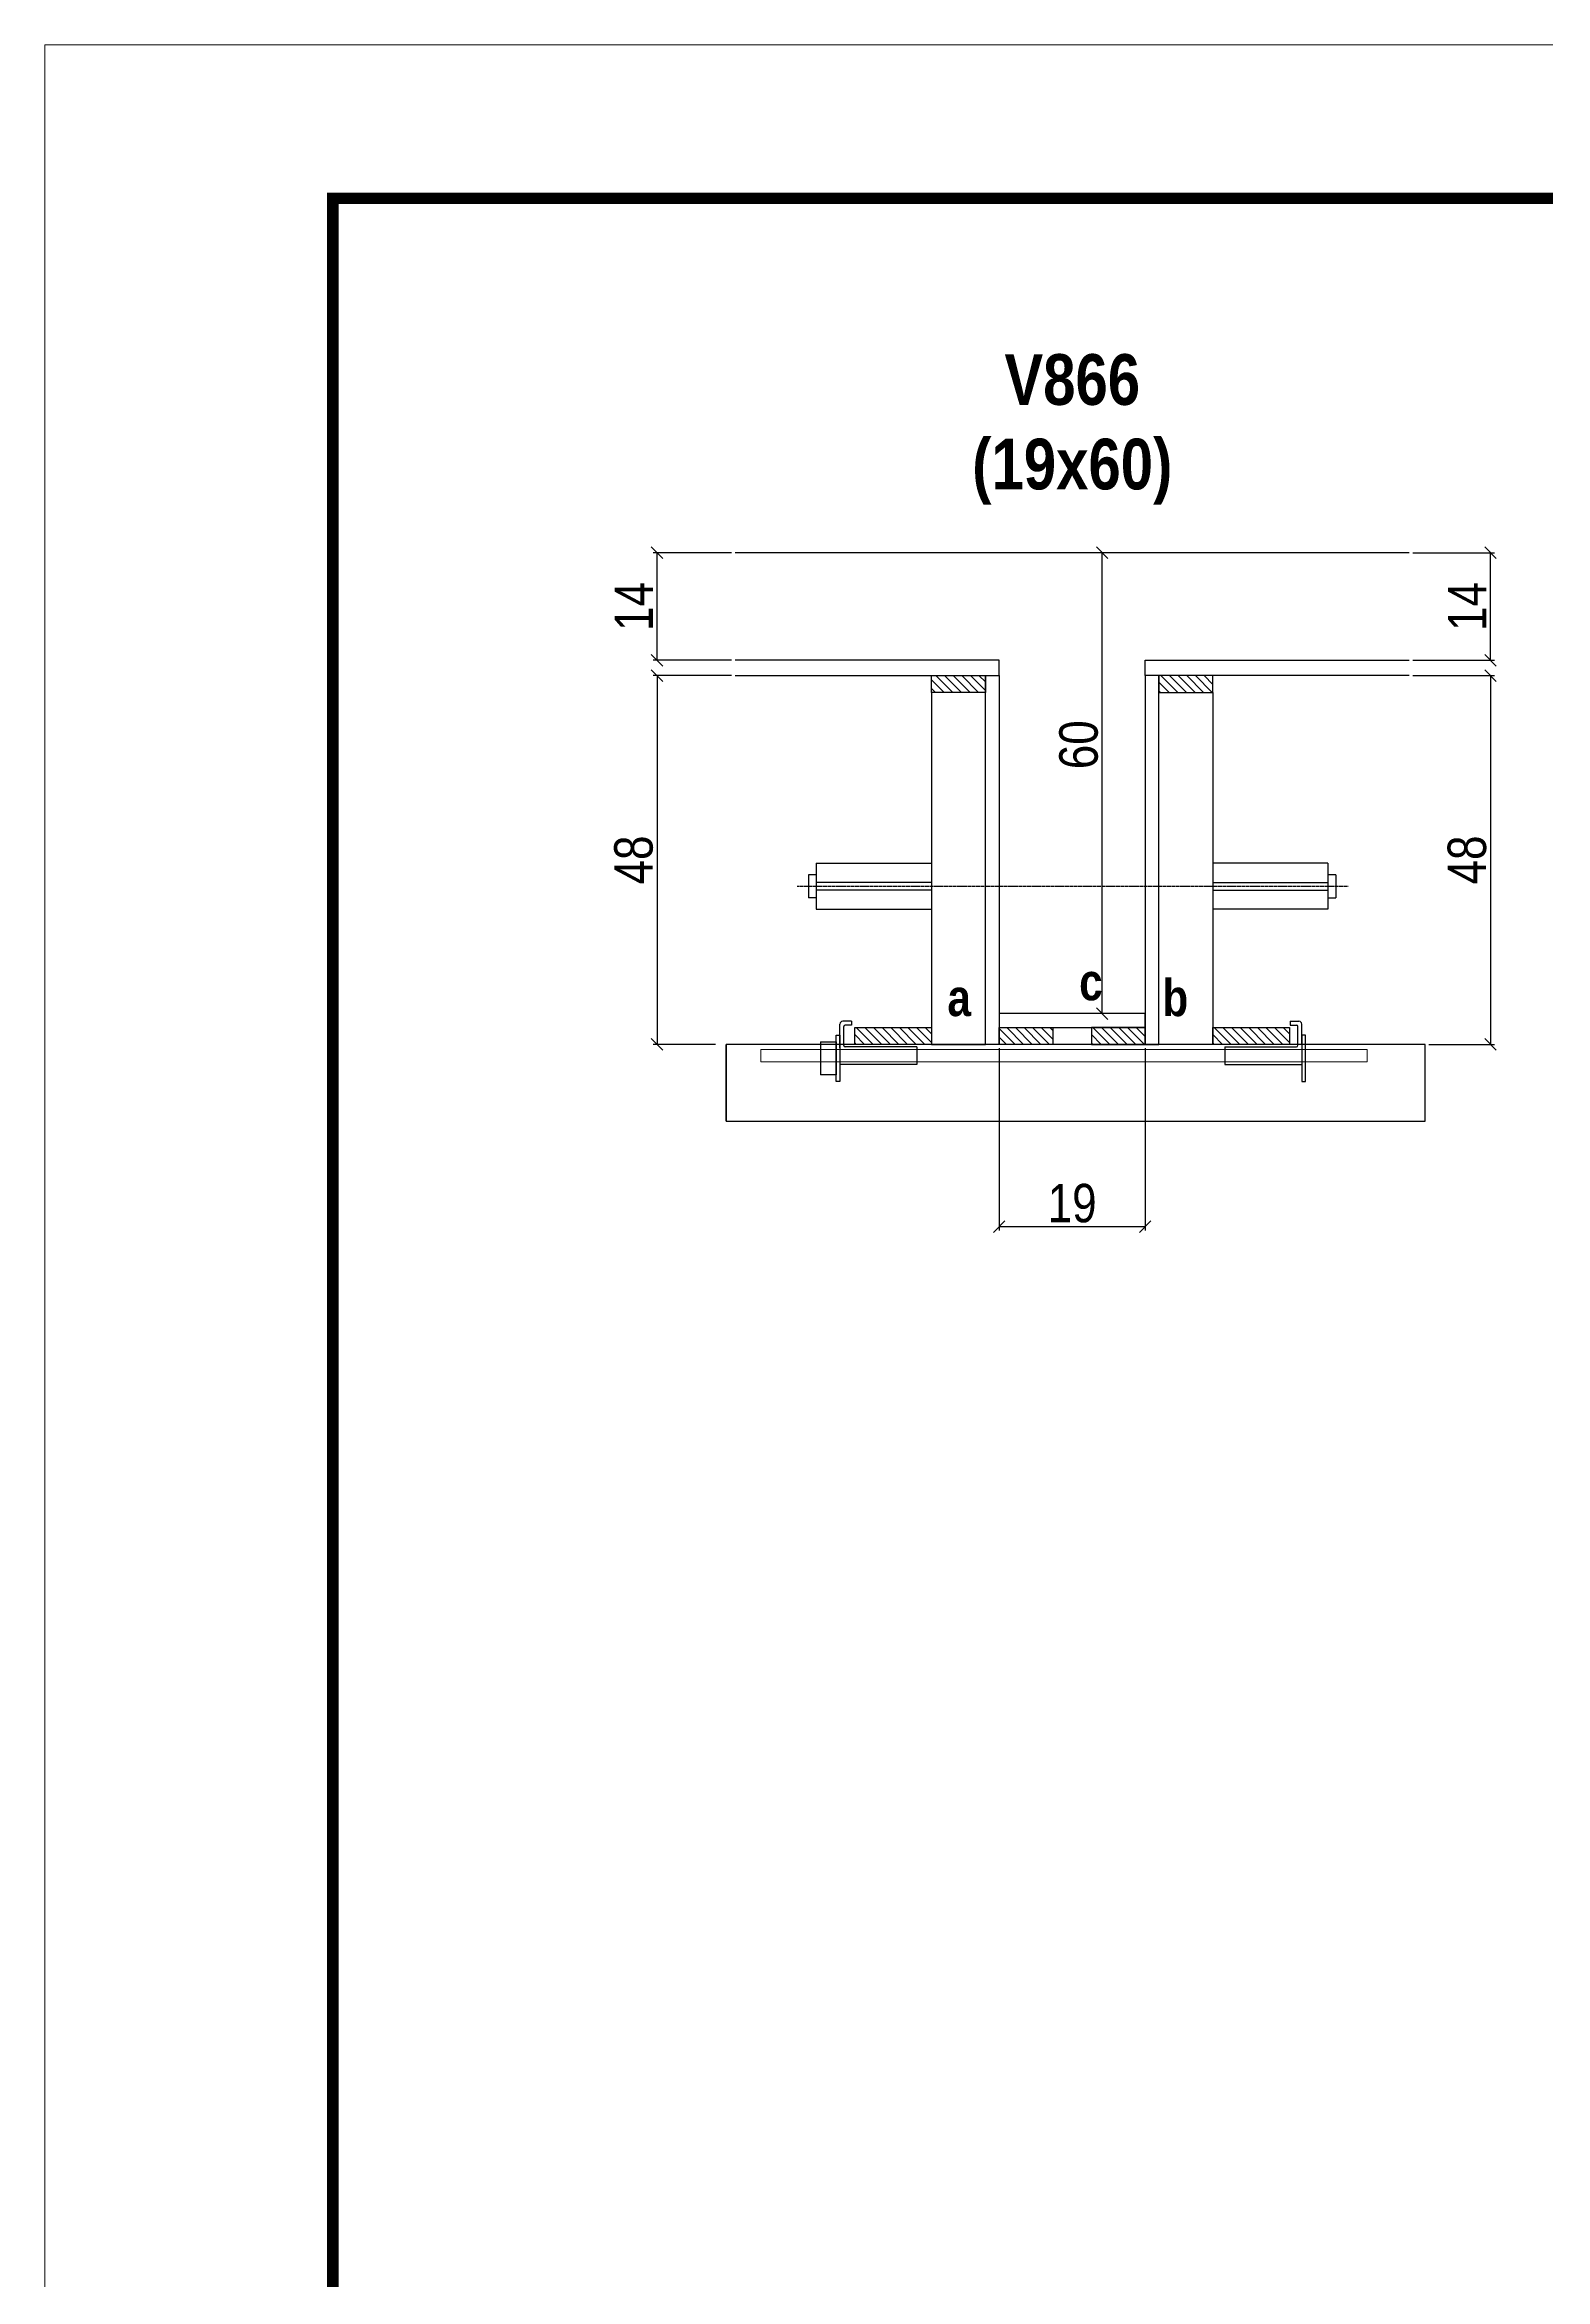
# Model space of a CAD drawing. Extents: x 3309 to 9590, y -2522 to 14608.
# Drawn here: x 8105 to 8496, y 5986 to 6568 of the extents above; entities that cross this region are included whole.
import ezdxf

# ---------------------------------------------------------------- set-up
doc = ezdxf.new("R2010")
doc.units = 0
doc.linetypes.add('DASHED', pattern=[0.75, 0.5, -0.25])
doc.linetypes.add('HIDDEN', pattern=[0.375, 0.25, -0.125])
for name, color, linetype in [('barrote', 251, 'Continuous'), ('COTA', 241, 'Continuous'), ('detalhes', 4, 'Continuous'), ('NOMENCLATURA', 7, 'Continuous'), ('Painéis', 200, 'Continuous'), ('presilha', 1, 'Continuous'), ('SARR_2.2x10', 60, 'Continuous'), ('SARR_2.2x7', 40, 'Continuous'), ('SARR_3.5x7', 81, 'Continuous'), ('TENSOR', 3, 'Continuous')]:
    doc.layers.add(name, color=color, linetype=linetype)
for name, color, linetype, lineweight in [('CONCRETO', 251, 'Continuous', 25), ('Folhas', 255, 'Continuous', 9), ('SARRAFO DE PRESSAO', 251, 'DASHED', 9), ('SCO-___-LAJ', 2, 'Continuous', 0)]:
    doc.layers.add(name, color=color, linetype=linetype, lineweight=lineweight)
doc.styles.add('COTA TECNICA 2X', font='techl___.ttf', dxfattribs={"height": 10})
doc.styles.add('TECNICA', font='techb___.ttf', dxfattribs={"height": 10})
doc.dimstyles.new('SECAO', dxfattribs={"dimscale": 0.333333, "dimtxt": 5, "dimasz": 9, "dimexe": 3, "dimexo": 3, "dimgap": 3, "dimtad": 1, "dimdec": 1, "dimlfac": 0.5, "dimzin": 12, "dimdsep": 46, "dimtxsty": 'COTA TECNICA 2X', "dimblk1": 'OBLIQUE', "dimblk2": 'OBLIQUE', "dimsah": 1, "dimcen": 0.9, "dimclrd": 4, "dimclre": 4, "dimclrt": 240, "dimadec": 1, "dimazin": 3, "dimtfac": 1, "dimtdec": 1, "dimtmove": 0, "dimatfit": 3, "dimfxl": 1, "dimtolj": 1, "dimtzin": 12, "dimarcsym": 0})
pattern_1 = [(135, (41588.8795, -117204.601), (-1.122532015, -1.122532015), [])]

# ---------------------------------------------------------------- blocks, each defined once
blk = doc.blocks.new('9999999999')
at = {"layer": 'Folhas'}
blk.add_lwpolyline([(98138.98, 34190.21), (99623.98, 34190.21), (99623.98, 35240.21), (98138.98, 35240.21)], close=True, dxfattribs=at)
at = {"layer": 'Folhas', "color": 30, "const_width": 3}
blk.add_lwpolyline([(98213.98, 34230.21), (99583.98, 34230.21), (99583.98, 35200.21), (98213.98, 35200.21)], close=True, dxfattribs=at)
blk = doc.blocks.new('_Oblique')
at = {"color": 0, "linetype": 'ByBlock', "lineweight": -2}
blk.add_line((-0.5, -0.5), (0.5, 0.5), dxfattribs=at)
blk = doc.blocks.new('*D2529')
at = {"layer": 'COTA', "color": 4, "lineweight": -2, "transparency": 16777216}
for p, q in [((8353.34, 6306.57), (8353.34, 6259.1)), ((8391.34, 6306.57), (8391.34, 6259.1)), ((8391.34, 6260.1), (8353.34, 6260.1))]:
    blk.add_line(p, q, dxfattribs=at)
at = {"layer": 'Defpoints', "color": 0, "transparency": 16777216}
for p in [(8353.34, 6307.57), (8391.34, 6307.57), (8353.34, 6260.1)]:
    blk.add_point(p, dxfattribs=at)
at = {"layer": 'COTA', "color": 4, "lineweight": -2, "transparency": 16777216, "xscale": 3, "yscale": 3, "zscale": 3, "rotation": 180}
blk.add_blockref('_Oblique', (8353.34, 6260.1), dxfattribs=at)
at = {"layer": 'COTA', "color": 4, "lineweight": -2, "transparency": 16777216, "xscale": 3, "yscale": 3, "zscale": 3}
blk.add_blockref('_Oblique', (8391.34, 6260.1), dxfattribs=at)
at = {"layer": 'COTA', "color": 240, "transparency": 16777216, "insert": (8372.34, 6266.18), "char_height": 10, "attachment_point": 5, "style": 'COTA TECNICA 2X'}
blk.add_mtext('\\A1;19', dxfattribs=at)
blk = doc.blocks.new('PRESILHA METÁLICA 1')
at = {"layer": 'presilha'}
for p, q in [((7.5, 10.64), (7.5, 19.86)), ((12, 21), (8.64, 21)), ((9, 11.57), (9, 18.93)), ((12, 19.5), (9.57, 19.5)), ((12, 21), (12, 19.5)), ((0, 13), (6, 13)), ((0, 13), (0, 0)), ((6, 15.5), (7.5, 15.5)), ((6, -2.5), (6, 15.5)), ((6, 13), (6, 0)), ((7.5, 15.5), (7.5, -2.5)), ((37.5, 11), (9.57, 11)), ((37.5, 11), (37.5, 4.1)), ((6, 0), (0, 0)), ((37.5, 4.1), (7.5, 4.1)), ((7.5, -2.5), (6, -2.5))]:
    blk.add_line(p, q, dxfattribs=at)
for centre, radius, start, end in [((8.64, 19.86), 1.14, 90, 180), ((9.57, 18.93), 0.57, 90, 180), ((9.57, 11.57), 0.57, 180, 270)]:
    blk.add_arc(centre, radius, start, end, dxfattribs=at)
blk = doc.blocks.new('PRESILHA METÁLICA 2')
at = {"layer": 'presilha'}
for p, q in [((-5.25, 23.5), (-5.25, 22)), ((-5.25, 23.5), (-1.89, 23.5)), ((-5.25, 22), (-2.82, 22)), ((-2.25, 14.07), (-2.25, 21.43)), ((-0.75, 14.64), (-0.75, 22.36)), ((0.75, 18), (-0.75, 18)), ((-0.75, 18), (-0.75, 0)), ((0.75, 0), (0.75, 18)), ((-30.75, 13.5), (-30.75, 6.6)), ((-30.75, 13.5), (-2.82, 13.5)), ((-30.75, 6.6), (-0.75, 6.6)), ((-0.75, 0), (0.75, 0))]:
    blk.add_line(p, q, dxfattribs=at)
for centre, radius, start, end in [((-2.82, 21.43), 0.57, 0, 90), ((-1.89, 22.36), 1.14, 0, 90), ((-2.82, 14.07), 0.57, 270, 0)]:
    blk.add_arc(centre, radius, start, end, dxfattribs=at)
blk = doc.blocks.new('*D2530')
at = {"layer": 'COTA', "color": 4, "lineweight": -2, "transparency": 16777216}
for p, q in [((8283.64, 6403.57), (8263.29, 6403.57)), ((8264.29, 6403.57), (8264.29, 6307.57)), ((8279.53, 6307.57), (8263.29, 6307.57))]:
    blk.add_line(p, q, dxfattribs=at)
at = {"layer": 'Defpoints', "color": 0, "transparency": 16777216}
for p in [(8284.64, 6403.57), (8264.29, 6307.57), (8280.53, 6307.57)]:
    blk.add_point(p, dxfattribs=at)
at = {"layer": 'COTA', "color": 4, "lineweight": -2, "transparency": 16777216, "xscale": 3, "yscale": 3, "zscale": 3}
for p, rotation in [((8264.29, 6403.57), 90), ((8264.29, 6307.57), 270)]:
    blk.add_blockref('_Oblique', p, dxfattribs=dict(at, rotation=rotation))
at = {"layer": 'COTA', "color": 240, "transparency": 16777216, "insert": (8258.2, 6355.57), "char_height": 10, "attachment_point": 5, "rotation": 90, "style": 'COTA TECNICA 2X'}
blk.add_mtext('\\A1;48', dxfattribs=at)
blk = doc.blocks.new('*D2531')
at = {"layer": 'COTA', "color": 4, "lineweight": -2, "transparency": 16777216}
for p, q in [((8461.04, 6403.57), (8482.26, 6403.57)), ((8481.26, 6403.57), (8481.26, 6307.57)), ((8465.15, 6307.57), (8482.26, 6307.57))]:
    blk.add_line(p, q, dxfattribs=at)
at = {"layer": 'Defpoints', "color": 0, "transparency": 16777216}
for p in [(8460.04, 6403.57), (8464.15, 6307.57), (8481.26, 6307.57)]:
    blk.add_point(p, dxfattribs=at)
at = {"layer": 'COTA', "color": 4, "lineweight": -2, "transparency": 16777216, "xscale": 3, "yscale": 3, "zscale": 3}
for p, rotation in [((8481.26, 6403.57), 90), ((8481.26, 6307.57), 270)]:
    blk.add_blockref('_Oblique', p, dxfattribs=dict(at, rotation=rotation))
at = {"layer": 'COTA', "color": 240, "transparency": 16777216, "insert": (8475.16, 6355.57), "char_height": 10, "attachment_point": 5, "rotation": 90, "style": 'COTA TECNICA 2X'}
blk.add_mtext('\\A1;48', dxfattribs=at)
blk = doc.blocks.new('*D2532')
at = {"layer": 'COTA', "color": 4, "lineweight": -2, "transparency": 16777216}
for p, q in [((8390.34, 6435.57), (8379.17, 6435.57)), ((8380.17, 6315.57), (8380.17, 6435.57)), ((8390.34, 6315.57), (8379.17, 6315.57))]:
    blk.add_line(p, q, dxfattribs=at)
at = {"layer": 'Defpoints', "color": 0, "transparency": 16777216}
for p in [(8380.17, 6435.57), (8391.34, 6435.57), (8391.34, 6315.57)]:
    blk.add_point(p, dxfattribs=at)
at = {"layer": 'COTA', "color": 4, "lineweight": -2, "transparency": 16777216, "xscale": 3, "yscale": 3, "zscale": 3}
for p, rotation in [((8380.17, 6435.57), 90), ((8380.17, 6315.57), 270)]:
    blk.add_blockref('_Oblique', p, dxfattribs=dict(at, rotation=rotation))
at = {"layer": 'COTA', "color": 240, "transparency": 16777216, "insert": (8374.06, 6385.57), "char_height": 10, "attachment_point": 5, "rotation": 90, "style": 'COTA TECNICA 2X'}
blk.add_mtext('\\A1;60', dxfattribs=at)
blk = doc.blocks.new('*D2533')
at = {"layer": 'COTA', "color": 4, "lineweight": -2, "transparency": 16777216}
for p, q in [((8461.04, 6435.57), (8482.26, 6435.57)), ((8481.26, 6407.57), (8481.26, 6435.57)), ((8461.04, 6407.57), (8482.26, 6407.57))]:
    blk.add_line(p, q, dxfattribs=at)
at = {"layer": 'Defpoints', "color": 0, "transparency": 16777216}
for p in [(8460.04, 6435.57), (8481.26, 6435.57), (8460.04, 6407.57)]:
    blk.add_point(p, dxfattribs=at)
at = {"layer": 'COTA', "color": 4, "lineweight": -2, "transparency": 16777216, "xscale": 3, "yscale": 3, "zscale": 3}
for p, rotation in [((8481.26, 6435.57), 90), ((8481.26, 6407.57), 270)]:
    blk.add_blockref('_Oblique', p, dxfattribs=dict(at, rotation=rotation))
at = {"layer": 'COTA', "color": 240, "transparency": 16777216, "insert": (8475.19, 6421.57), "char_height": 10, "attachment_point": 5, "rotation": 90, "style": 'COTA TECNICA 2X'}
blk.add_mtext('\\A1;14', dxfattribs=at)
blk = doc.blocks.new('*D2534')
at = {"layer": 'COTA', "color": 4, "lineweight": -2, "transparency": 16777216}
for p, q in [((8283.64, 6435.57), (8263.29, 6435.57)), ((8264.29, 6407.57), (8264.29, 6435.57)), ((8283.64, 6407.57), (8263.29, 6407.57))]:
    blk.add_line(p, q, dxfattribs=at)
at = {"layer": 'Defpoints', "color": 0, "transparency": 16777216}
for p in [(8264.29, 6435.57), (8284.64, 6435.57), (8284.64, 6407.57)]:
    blk.add_point(p, dxfattribs=at)
at = {"layer": 'COTA', "color": 4, "lineweight": -2, "transparency": 16777216, "xscale": 3, "yscale": 3, "zscale": 3}
for p, rotation in [((8264.29, 6435.57), 90), ((8264.29, 6407.57), 270)]:
    blk.add_blockref('_Oblique', p, dxfattribs=dict(at, rotation=rotation))
at = {"layer": 'COTA', "color": 240, "transparency": 16777216, "insert": (8258.22, 6421.57), "char_height": 10, "attachment_point": 5, "rotation": 90, "style": 'COTA TECNICA 2X'}
blk.add_mtext('\\A1;14', dxfattribs=at)

msp = doc.modelspace()

# ---------------------------------------------------------------- hatches: boundary and pattern name
at = {"layer": 'SARR_2.2x10'}
h = msp.add_hatch(dxfattribs=at)
h.set_pattern_fill('ANSI31', color=256, scale=0.5, angle=90)
h.set_pattern_definition([(135, (41509.2795, -117204.601), (-1.122532015, -1.122532015), [])])
h.paths.add_polyline_path([(8315.74, 6311.97), (8315.74, 6307.57), (8335.74, 6307.57), (8335.74, 6311.97)])
h = msp.add_hatch(dxfattribs=at)
h.set_pattern_fill('ANSI31', color=256, scale=0.5, angle=90)
h.set_pattern_definition([(135, (41602.4795, -117204.601), (-1.122532015, -1.122532015), [])])
h.paths.add_polyline_path([(8408.94, 6311.97), (8408.94, 6307.57), (8428.94, 6307.57), (8428.94, 6311.97)])
at = {"layer": 'SARR_2.2x7'}
h = msp.add_hatch(dxfattribs=at)
h.set_pattern_fill('ANSI31', color=256, scale=0.5, angle=90)
h.set_pattern_definition([(135, (41523.2795, -117113.001), (-1.122532015, -1.122532015), [])])
h.paths.add_polyline_path([(8349.74, 6403.57), (8349.74, 6399.17), (8335.74, 6399.17), (8335.74, 6403.57)])
h = msp.add_hatch(dxfattribs=at)
h.set_pattern_fill('ANSI31', color=256, scale=0.5, angle=90)
h.set_pattern_definition([(135, (41503.2795, -117113.001), (-1.122532015, -1.122532015), [])])
h.paths.add_polyline_path([(8394.94, 6403.57), (8394.94, 6399.17), (8408.94, 6399.17), (8408.94, 6403.57)])
h = msp.add_hatch(dxfattribs=at)
h.set_pattern_fill('ANSI31', color=256, scale=0.5, angle=90)
h.set_pattern_definition(pattern_1)
h.paths.add_polyline_path([(8367.34, 6307.57), (8367.34, 6311.97), (8353.34, 6311.97), (8353.34, 6307.57)])
h = msp.add_hatch(dxfattribs=at)
h.set_pattern_fill('ANSI31', color=256, scale=0.5, angle=90)
h.set_pattern_definition(pattern_1)
h.paths.add_polyline_path([(8377.34, 6311.97), (8377.34, 6307.57), (8391.34, 6307.57), (8391.34, 6311.97)])

# ---------------------------------------------------------------- linework, layer by layer
at = {"ltscale": 3}
for p, q in [((8305.74, 6354.74), (8305.74, 6342.74)), ((8305.74, 6354.74), (8335.74, 6354.74)), ((8438.94, 6354.74), (8408.94, 6354.74)), ((8438.94, 6354.74), (8438.94, 6342.74)), ((8303.74, 6351.74), (8303.74, 6345.74)), ((8305.74, 6351.74), (8303.74, 6351.74)), ((8335.74, 6349.74), (8305.74, 6349.74)), ((8335.74, 6347.74), (8305.74, 6347.74)), ((8408.94, 6349.74), (8438.94, 6349.74)), ((8408.94, 6347.74), (8438.94, 6347.74)), ((8440.94, 6351.74), (8438.94, 6351.74)), ((8440.94, 6351.74), (8440.94, 6345.74)), ((8305.74, 6345.74), (8303.74, 6345.74)), ((8305.74, 6342.74), (8335.74, 6342.74)), ((8438.94, 6342.74), (8408.94, 6342.74)), ((8438.94, 6345.74), (8440.94, 6345.74))]:
    msp.add_line(p, q, dxfattribs=at)
at = {"layer": 'barrote'}
msp.add_lwpolyline([(8282.29, 6287.57), (8464.2, 6287.57), (8464.2, 6307.57), (8282.29, 6307.57)], close=True, dxfattribs=at)
at = {"layer": 'CONCRETO', "linetype": 'Continuous'}
msp.add_line((8460.04, 6435.57), (8284.64, 6435.57), dxfattribs=at)
at = {"layer": 'detalhes', "color": 250}
msp.add_line((8282.29, 6287.57), (8282.29, 6307.57), dxfattribs=at)
at = {"layer": 'Painéis', "linetype": 'Continuous', "elevation": 0}
for points in [[(8284.64, 6403.57), (8353.34, 6403.57), (8353.34, 6407.57), (8284.64, 6407.57)], [(8460.04, 6403.57), (8391.34, 6403.57), (8391.34, 6407.57), (8460.04, 6407.57)]]:
    msp.add_lwpolyline(points, dxfattribs=at)
at = {"layer": 'Painéis', "linetype": 'Continuous'}
for points in [[(8349.74, 6307.57), (8349.74, 6403.57), (8353.34, 6403.57), (8353.34, 6307.57)], [(8394.94, 6307.57), (8394.94, 6403.57), (8391.34, 6403.57), (8391.34, 6307.57)], [(8391.34, 6315.57), (8353.34, 6315.57), (8353.34, 6311.97), (8391.34, 6311.97)]]:
    msp.add_lwpolyline(points, close=True, dxfattribs=at)
at = {"layer": 'SARR_2.2x10'}
for points in [[(8315.74, 6311.97), (8335.74, 6311.97), (8335.74, 6307.57), (8315.74, 6307.57)], [(8408.94, 6311.97), (8428.94, 6311.97), (8428.94, 6307.57), (8408.94, 6307.57)]]:
    msp.add_lwpolyline(points, close=True, dxfattribs=at)
at = {"layer": 'SARR_2.2x7', "elevation": 0}
for points in [[(8335.74, 6403.57), (8349.74, 6403.57), (8349.74, 6399.17), (8335.74, 6399.17)], [(8408.94, 6403.57), (8394.94, 6403.57), (8394.94, 6399.17), (8408.94, 6399.17)]]:
    msp.add_lwpolyline(points, close=True, dxfattribs=at)
at = {"layer": 'SARR_2.2x7'}
for points in [[(8353.34, 6311.97), (8367.34, 6311.97), (8367.34, 6307.57), (8353.34, 6307.57)], [(8391.34, 6311.97), (8377.34, 6311.97), (8377.34, 6307.57), (8391.34, 6307.57)]]:
    msp.add_lwpolyline(points, close=True, dxfattribs=at)
at = {"layer": 'SARR_3.5x7'}
for points in [[(8349.74, 6399.17), (8335.74, 6399.17), (8335.74, 6307.57), (8349.74, 6307.57)], [(8394.94, 6399.17), (8408.94, 6399.17), (8408.94, 6307.57), (8394.94, 6307.57)]]:
    msp.add_lwpolyline(points, close=True, dxfattribs=at)
at = {"layer": 'SCO-___-LAJ', "color": 1}
msp.add_lwpolyline([(8291.29, 6306.24), (8449.12, 6306.24), (8449.12, 6303.04), (8291.29, 6303.04)], close=True, dxfattribs=at)
at = {"layer": 'TENSOR', "linetype": 'HIDDEN', "ltscale": 0.5}
msp.add_line((8300.74, 6348.74), (8444.24, 6348.74), dxfattribs=at)

# ---------------------------------------------------------------- block references
at = {"layer": 'presilha', "xscale": 0.6666666666666666, "yscale": 0.6666666666666666, "zscale": 0.6666666666666666}
for name, p in [('PRESILHA METÁLICA 1', (8306.87, 6299.6)), ('PRESILHA METÁLICA 2', (8432.62, 6297.94))]:
    msp.add_blockref(name, p, dxfattribs=at)
at = {"layer": 'SARRAFO DE PRESSAO', "color": 6, "linetype": 'ByBlock'}
msp.add_blockref('9999999999', (-90034.11, -28672.37), dxfattribs=at)

# ---------------------------------------------------------------- texts
at = {"layer": 'detalhes', "style": 'TECNICA'}
for s, p in [('c', (8374.16, 6319.04)), ('b', (8395.84, 6314.92)), ('a', (8339.87, 6314.93))]:
    msp.add_text(s, height=9.6, dxfattribs=at).set_placement(p)
at = {"layer": 'NOMENCLATURA', "insert": (8372.37, 6487.26), "char_height": 13.2, "attachment_point": 2, "style": 'TECNICA'}
msp.add_mtext_dynamic_manual_height_columns('V866\\P(19x60)', width=300.2766, gutter_width=1, heights=[0], dxfattribs=at)

# ---------------------------------------------------------------- dimensions: what is measured, and where the dimension line sits
at = {"layer": 'COTA'}
for base, p1, p2, picture, middle in [((8264.29, 6435.57), (8284.64, 6407.57), (8284.64, 6435.57), '*D2534', (8258.22, 6421.57)), ((8481.26, 6435.57), (8460.04, 6407.57), (8460.04, 6435.57), '*D2533', (8475.19, 6421.57)), ((8264.29, 6307.57, 0), (8284.64, 6403.57), (8280.53, 6307.57, 0), '*D2530', (8258.2, 6355.57, 0)), ((8481.26, 6307.57, 0), (8460.04, 6403.57), (8464.15, 6307.57, 0), '*D2531', (8475.16, 6355.57, 0))]:
    dim = msp.add_linear_dim(base=base, p1=p1, p2=p2, angle=90, dimstyle='SECAO', dxfattribs=at)
    dim.commit()
    dim.dimension.update_dxf_attribs({"geometry": picture, "text_midpoint": middle})
for base, p1, p2, angle, picture, middle in [((8380.17, 6435.57), (8391.34, 6315.57), (8391.34, 6435.57), 90, '*D2532', (8380.17, 6385.57)), ((8353.34, 6260.1), (8391.34, 6307.57), (8353.34, 6307.57), 180, '*D2529', (8372.34, 6260.1))]:
    dim = msp.add_linear_dim(base=base, p1=p1, p2=p2, angle=angle, dimstyle='SECAO', dxfattribs=at)
    dim.commit()
    dim.dimension.update_dxf_attribs({"geometry": picture, "text_midpoint": middle, "dimtype": 160})

doc.saveas('drawing.dxf')
